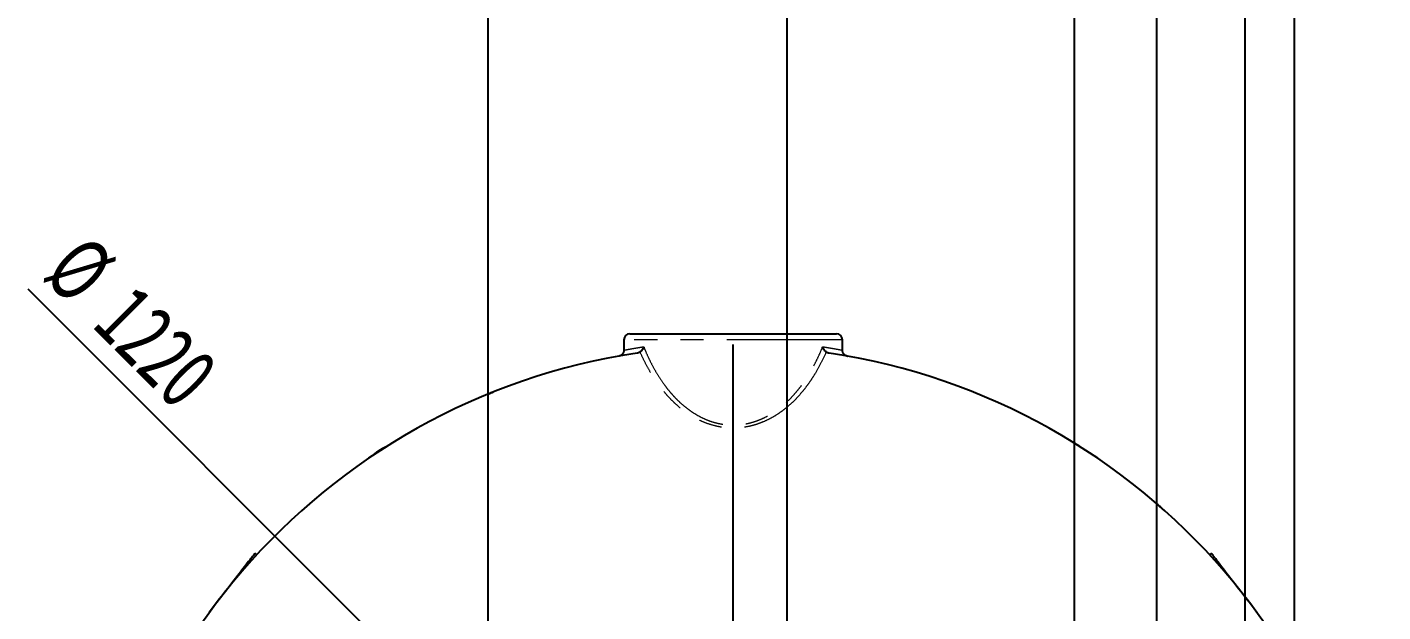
# Model space of a CAD drawing. Header units: millimetres. Extents: x 0 to 594, y 0 to 420.
# Drawn here: x 83.2 to 157.6, y 207.1 to 239.1 of the extents above; entities that cross this region are included whole.
import ezdxf

# ---------------------------------------------------------------- set-up
doc = ezdxf.new("R2010")
doc.units = ezdxf.units.MM
doc.linetypes.add('PHANTOM', pattern=[12.7, 6.35, -1.27, 1.27, -1.27, 1.27, -1.27])
doc.layers.add('10', color=7, linetype='Continuous')
doc.styles.add('SLDTEXTSTYLE0', font='TXT', dxfattribs={"width": 0.7})
doc.dimstyles.new('SLDDIMSTYLE11', dxfattribs={"dimtxt": 3.5, "dimasz": 3.5, "dimexe": 0, "dimexo": 0.0625, "dimgap": 0.875, "dimtad": 2, "dimdec": 1, "dimlfac": 30, "dimrnd": 1e-09, "dimzin": 12, "dimdsep": 46, "dimtxsty": 'SLDTEXTSTYLE0', "dimsah": 1, "dimcen": 0, "dimadec": 0, "dimazin": 3, "dimtfac": 1, "dimtdec": 1, "dimtmove": 0, "dimatfit": 3, "dimfxl": 0, "dimfrac": 2, "dimtolj": 1, "dimtzin": 12, "dimarcsym": 0})

# ---------------------------------------------------------------- blocks, each defined once
blk = doc.blocks.new('_D_55')
at = {"layer": '10'}
for q in [(83.244, 224.753), (136.32, 171.678)]:
    blk.add_line((107.564, 200.433), q, dxfattribs=at)
for points in [[(107.564, 200.433), (109.658, 197.578), (110.419, 198.339)], [(136.32, 171.678), (134.225, 174.533), (133.464, 173.772)]]:
    blk.add_solid(points, dxfattribs=at)
at = {"layer": '10', "char_height": 3.5, "attachment_point": 1, "rotation": 315, "style": 'SLDTEXTSTYLE0'}
for s, insert in [('%%c', (86.431, 227.94)), ('1220', (89.168, 225.204))]:
    blk.add_mtext(s, dxfattribs=dict(at, insert=insert))
blk = doc.blocks.new('SW_CENTERMARKSYMBOL_122')
at = {"layer": '10', "color": 0}
for p, q in [((0, 0.167), (0, 35.667)), ((-0.167, 0), (-35.667, 0)), ((0, 0), (-0.083, 0)), ((0, 0), (0, 0.083)), ((0, 0), (0, -0.083)), ((0, 0), (0.083, 0)), ((0.167, 0), (35.667, 0)), ((0, -0.167), (0, -35.667))]:
    blk.add_line(p, q, dxfattribs=at)

msp = doc.modelspace()

# ---------------------------------------------------------------- linework, layer by layer
at = {"color": 7, "linetype": 'Continuous', "lineweight": 25}
for p, q in [((115.9417, 221.9723), (115.9417, 221.4095)), ((116.275, 222.3056), (127.6084, 222.3056)), ((127.9417, 221.4104), (127.9417, 221.9723)), ((128.2004, 221.0842), (128.214, 221.0818)), ((102.8229, 216.1059), (102.8216, 216.105)), ((102.8422, 216.0792), (102.8216, 216.105)), ((102.8315, 216.0926), (102.8229, 216.1059)), ((102.2638, 215.7428), (102.2724, 215.7295)), ((102.2651, 215.7436), (102.2804, 215.7141)), ((95.7919, 210.1879), (95.692, 210.2656)), ((148.1914, 210.2656), (148.0914, 210.1879))]:
    msp.add_line(p, q, dxfattribs=at)
at = {"color": 8, "linetype": 'PHANTOM', "lineweight": 18}
msp.add_line((127.9417, 221.9723), (115.9417, 221.9723), dxfattribs=at)
at = {"color": 7, "linetype": 'Continuous', "lineweight": 25, "flags": 128}
for points in [[(108.4672, 218.9891), (108.5274, 219.0137), (108.5853, 219.0374), (108.6386, 219.0592), (108.6854, 219.0783), (108.7238, 219.094), (108.7523, 219.1057), (108.7698, 219.1128), (108.7757, 219.1153), (108.7698, 219.1128), (108.7523, 219.1057), (108.7238, 219.094), (108.6854, 219.0783), (108.6386, 219.0592), (108.5853, 219.0374), (108.5274, 219.0137), (108.4672, 218.9891)], [(102.2651, 215.7436), (102.2663, 215.7444), (102.2763, 215.7509), (102.296, 215.7637), (102.3246, 215.7823), (102.3611, 215.806), (102.4042, 215.8339), (102.4523, 215.8652), (102.5037, 215.8986), (102.5566, 215.9329), (102.6089, 215.9669), (102.6589, 215.9994), (102.7048, 216.0291), (102.7447, 216.0551), (102.7774, 216.0764), (102.8017, 216.0921), (102.8166, 216.1018), (102.8216, 216.105)], [(140.6653, 216.3145), (140.7206, 216.2803), (140.7738, 216.2474), (140.8228, 216.217), (140.8658, 216.1905), (140.901, 216.1686), (140.9272, 216.1524), (140.9433, 216.1424), (140.9488, 216.1391), (140.9433, 216.1424), (140.9272, 216.1524), (140.901, 216.1686), (140.8658, 216.1905), (140.8228, 216.217), (140.7738, 216.2474), (140.7206, 216.2803), (140.6653, 216.3145)], [(102.2651, 215.7436), (102.2651, 215.7436), (102.2638, 215.7428)], [(145.1881, 212.9959), (145.2373, 212.9534), (145.2847, 212.9125), (145.3283, 212.8749), (145.3666, 212.8419), (145.3979, 212.8148), (145.4213, 212.7947), (145.4356, 212.7823), (145.4405, 212.7781), (145.4356, 212.7823), (145.4213, 212.7947), (145.3979, 212.8148), (145.3666, 212.8419), (145.3283, 212.8749), (145.2847, 212.9125), (145.2373, 212.9534), (145.1881, 212.9959)], [(95.692, 210.2656), (95.6883, 210.2609), (95.6775, 210.2469), (95.6594, 210.2237), (95.6341, 210.1912), (95.6019, 210.1497), (95.5627, 210.0993), (95.5167, 210.0402), (95.4642, 209.9727), (95.4053, 209.8969), (95.3403, 209.8133), (95.2694, 209.7221), (95.1929, 209.6237), (95.1111, 209.5185), (95.0243, 209.4069), (94.9329, 209.2894), (94.8372, 209.1663), (94.7377, 209.0382), (94.6346, 208.9057), (94.5284, 208.7691), (94.4196, 208.6291), (94.3085, 208.4863), (94.1956, 208.3411), (94.0813, 208.1941), (93.9662, 208.046), (93.8505, 207.8973)], [(148.1914, 210.2656), (148.1951, 210.2609), (148.206, 210.2469), (148.2241, 210.2237), (148.2493, 210.1912), (148.2816, 210.1497), (148.3208, 210.0993), (148.3667, 210.0402), (148.4192, 209.9727), (148.4781, 209.8969), (148.5431, 209.8133), (148.614, 209.7221), (148.6905, 209.6237), (148.7723, 209.5185), (148.8591, 209.4069), (148.9505, 209.2894), (149.0462, 209.1663), (149.1458, 209.0382), (149.2488, 208.9057), (149.355, 208.7691), (149.4639, 208.6291), (149.5749, 208.4863), (149.6878, 208.3411), (149.8021, 208.1941), (149.9173, 208.046), (150.0329, 207.8973)], [(93.8505, 207.8973), (93.7349, 207.7486), (93.6197, 207.6004), (93.5055, 207.4535), (93.3926, 207.3083), (93.2815, 207.1654), (93.1726, 207.0254)], [(150.0329, 207.8973), (150.0728, 207.8459), (150.1112, 207.7966), (150.1466, 207.7511), (150.1776, 207.7112), (150.203, 207.6785), (150.2219, 207.6542), (150.2336, 207.6392), (150.2375, 207.6341), (150.2336, 207.6392), (150.2219, 207.6542), (150.203, 207.6785), (150.1776, 207.7112), (150.1466, 207.7511), (150.1112, 207.7966), (150.0728, 207.8459), (150.0329, 207.8973)], [(150.0329, 207.8973), (150.1485, 207.7486), (150.2637, 207.6004), (150.378, 207.4535), (150.4908, 207.3083), (150.6019, 207.1654), (150.7108, 207.0254)]]:
    msp.add_lwpolyline(points, dxfattribs=at)
at = {"color": 7, "linetype": 'Continuous', "lineweight": 25}
for centre, radius, start, end in [((116.275, 221.9723), 0.3333, 90, 180), ((127.6084, 221.9723), 0.3333, 0, 90), ((121.9417, 186.0556), 35.5833, 98.509575, 261.490425), ((121.9417, 186.0556), 35.5833, 278.509575, 81.490425)]:
    msp.add_arc(centre, radius, start, end, dxfattribs=at)
for points, knots in [([(115.9407, 221.4096), (115.9407, 221.3965), (115.9406, 221.3654), (115.9302, 221.3183), (115.9128, 221.2705), (115.8894, 221.2282), (115.8621, 221.1918), (115.8322, 221.1613), (115.8013, 221.1367), (115.7708, 221.1177), (115.7424, 221.1038), (115.7181, 221.0945), (115.6995, 221.0887), (115.6877, 221.0857), (115.6818, 221.0843), (115.6799, 221.0839), (115.6791, 221.0838)], [0, 0, 0, 0, 0.0850845, 0.201041, 0.3109538, 0.4151027, 0.5134836, 0.605774, 0.6914097, 0.7694869, 0.8386745, 0.8967281, 0.9389735, 0.9661714, 0.9842672, 1, 1, 1, 1]), ([(116.8346, 221.3065), (116.8194, 221.2971), (116.7886, 221.2779), (116.744, 221.262), (116.7062, 221.2522), (116.6863, 221.2489), (116.6763, 221.2472)], [0, 0, 0, 0, 0.3181015, 0.6473924, 0.8231295, 1, 1, 1, 1]), ([(117.0296, 221.596), (117.0296, 221.5958), (117.0203, 221.5599), (116.9926, 221.4871), (116.9272, 221.3835), (116.8655, 221.3322), (116.8346, 221.3065)], [0, 0, 0, 0, 0.00197894, 0.32743235, 0.66307058, 1, 1, 1, 1]), ([(127.0489, 221.3065), (127.0177, 221.3324), (126.9556, 221.384), (126.8905, 221.4878), (126.863, 221.5604), (126.8538, 221.5958), (126.8538, 221.596)], [0, 0, 0, 0, 0.3391695, 0.6770072, 0.998021, 1, 1, 1, 1]), ([(127.2071, 221.2472), (127.189, 221.2505), (127.1524, 221.2572), (127.108, 221.2734), (127.0735, 221.2903), (127.0571, 221.3011), (127.0489, 221.3065)], [0, 0, 0, 0, 0.3204978, 0.6485099, 0.8233138, 1, 1, 1, 1]), ([(128.2028, 221.0841), (128.2014, 221.0844), (128.1983, 221.0851), (128.1867, 221.088), (128.1645, 221.0946), (128.1322, 221.1074), (128.0924, 221.1292), (128.0528, 221.1593), (128.0171, 221.1963), (127.9875, 221.2382), (127.9639, 221.2856), (127.9483, 221.3379), (127.9411, 221.3803), (127.9424, 221.4045), (127.9427, 221.4102)], [0, 0, 0, 0, 0.019541, 0.0437925, 0.0920765, 0.1718562, 0.2715062, 0.3876634, 0.4965896, 0.6061773, 0.7221377, 0.8414048, 0.9625399, 1, 1, 1, 1])]:
    msp.add_open_spline(points, degree=3, knots=knots, dxfattribs=at)
at = {"color": 8, "linetype": 'PHANTOM', "lineweight": 18}
for points, knots in [([(115.9421, 221.4095), (115.942, 221.4095), (115.935, 221.4082), (115.9595, 221.4129), (116.019, 221.424), (116.1268, 221.444), (116.2661, 221.4692), (116.4272, 221.4976), (116.6012, 221.5273), (116.7996, 221.5601), (116.9528, 221.584), (117.0296, 221.596)], [0, 0, 0, 0, 0.0026058, 0.1379855, 0.2743397, 0.413764, 0.5542426, 0.6643828, 0.7750313, 0.8872497, 1, 1, 1, 1]), ([(127.0489, 221.3065), (127.0439, 221.2952), (126.9548, 221.0925), (126.7692, 220.7028), (126.503, 220.222), (126.2533, 219.8245), (126.0322, 219.5054), (125.7926, 219.1932), (125.5333, 218.8897), (125.2523, 218.5973), (124.9577, 218.3272), (124.6504, 218.0808), (124.3287, 217.8577), (123.984, 217.6554), (123.6454, 217.4927), (123.3221, 217.3676), (123.0166, 217.2735), (122.6993, 217.2014), (122.3757, 217.154), (122.0515, 217.1326), (121.7257, 217.1366), (121.398, 217.1671), (121.0483, 217.2279), (120.6852, 217.3243), (120.3093, 217.4612), (119.9465, 217.6307), (119.6056, 217.8258), (119.2905, 218.0389), (118.9997, 218.2655), (118.7232, 218.5101), (118.4611, 218.7709), (118.2132, 219.0465), (117.9391, 219.3846), (117.649, 219.7901), (117.3522, 220.2687), (117.085, 220.7631), (116.9197, 221.1129), (116.8395, 221.2952), (116.8346, 221.3065)], [0, 0, 0, 0, 0.0028036, 0.05045068, 0.09809199, 0.12702878, 0.15597675, 0.18490795, 0.21447598, 0.24406412, 0.27361967, 0.30104187, 0.3284591, 0.35656372, 0.38466042, 0.40603, 0.42739663, 0.44939897, 0.4713988, 0.49273059, 0.51406201, 0.53617667, 0.55829327, 0.58508375, 0.61188123, 0.63976104, 0.66764838, 0.69390707, 0.72020161, 0.74647357, 0.77363331, 0.80081512, 0.82798288, 0.87001539, 0.91205437, 0.95462359, 0.9971964, 1, 1, 1, 1]), ([(117.0296, 221.596), (117.0688, 221.501), (117.1733, 221.2476), (117.3613, 220.8424), (117.602, 220.3824), (117.8701, 219.9328), (118.1339, 219.5466), (118.3839, 219.2222), (118.6111, 218.9553), (118.8563, 218.6965), (119.1208, 218.4481), (119.4062, 218.2129), (119.7085, 217.9976), (120.0275, 217.8053), (120.3283, 217.6557), (120.6065, 217.5426), (120.8564, 217.459), (121.1251, 217.3886), (121.4122, 217.3357), (121.7203, 217.3041), (122.0346, 217.2987), (122.3484, 217.3198), (122.6545, 217.3666), (122.9542, 217.4369), (123.2484, 217.5309), (123.5594, 217.6569), (123.8791, 217.8178), (124.2055, 218.0175), (124.5147, 218.2416), (124.81, 218.4898), (125.0888, 218.758), (125.3512, 219.0439), (125.5972, 219.3445), (125.8274, 219.6581), (126.0425, 219.9835), (126.257, 220.342), (126.4675, 220.7345), (126.6726, 221.1609), (126.7934, 221.451), (126.8538, 221.596)], [0, 0, 0, 0, 0.0234405, 0.0625177, 0.101592, 0.1410517, 0.1805062, 0.2063441, 0.2321943, 0.2580254, 0.2846062, 0.3112106, 0.3377753, 0.3637905, 0.3897987, 0.4078011, 0.4258247, 0.4438207, 0.4643587, 0.4848948, 0.5062261, 0.5275577, 0.5481665, 0.5687777, 0.5900722, 0.6113703, 0.6380443, 0.6647258, 0.6921654, 0.7196105, 0.7480568, 0.7765333, 0.8049915, 0.8341611, 0.8633477, 0.8925233, 0.9283409, 0.9641762, 1, 1, 1, 1]), ([(126.8538, 221.596), (126.9419, 221.5822), (127.1187, 221.5546), (127.3447, 221.5168), (127.5402, 221.483), (127.7004, 221.4543), (127.8236, 221.4316), (127.9031, 221.4168), (127.9413, 221.4095), (127.9377, 221.4102), (127.9366, 221.4104)], [0, 0, 0, 0, 0.1299481, 0.2607219, 0.393996, 0.5281765, 0.6652363, 0.8033006, 0.9379714, 1, 1, 1, 1])]:
    msp.add_open_spline(points, degree=3, knots=knots, dxfattribs=at)
at = {"layer": '10', "color": 144}
for p, q in [((108.4672, 335.7404), (108.4672, 153.1221)), ((124.8873, 335.7404), (124.8873, 150.5944)), ((140.6653, 335.7404), (140.6653, 155.7967)), ((152.7337, 279.7319), (152.7337, 168.2223)), ((150.0329, 268.1049), (150.0329, 164.2139)), ((145.1881, 263.2785), (145.1881, 159.1153))]:
    msp.add_line(p, q, dxfattribs=at)

# ---------------------------------------------------------------- block references
at = {"layer": '10'}
msp.add_blockref('SW_CENTERMARKSYMBOL_122', (121.9417, 186.0556), dxfattribs=at)

# ---------------------------------------------------------------- dimensions: what is measured, and where the dimension line sits
dim = msp.add_diameter_dim_2p(p1=(107.5639, 200.4334), p2=(136.3196, 171.6778), dimstyle='SLDDIMSTYLE11', dxfattribs=at)
dim.commit()
dim.dimension.update_dxf_attribs({"geometry": '_D_55', "text_midpoint": (87.4368, 220.5605), "dimtype": 163})

doc.saveas('drawing.dxf')
